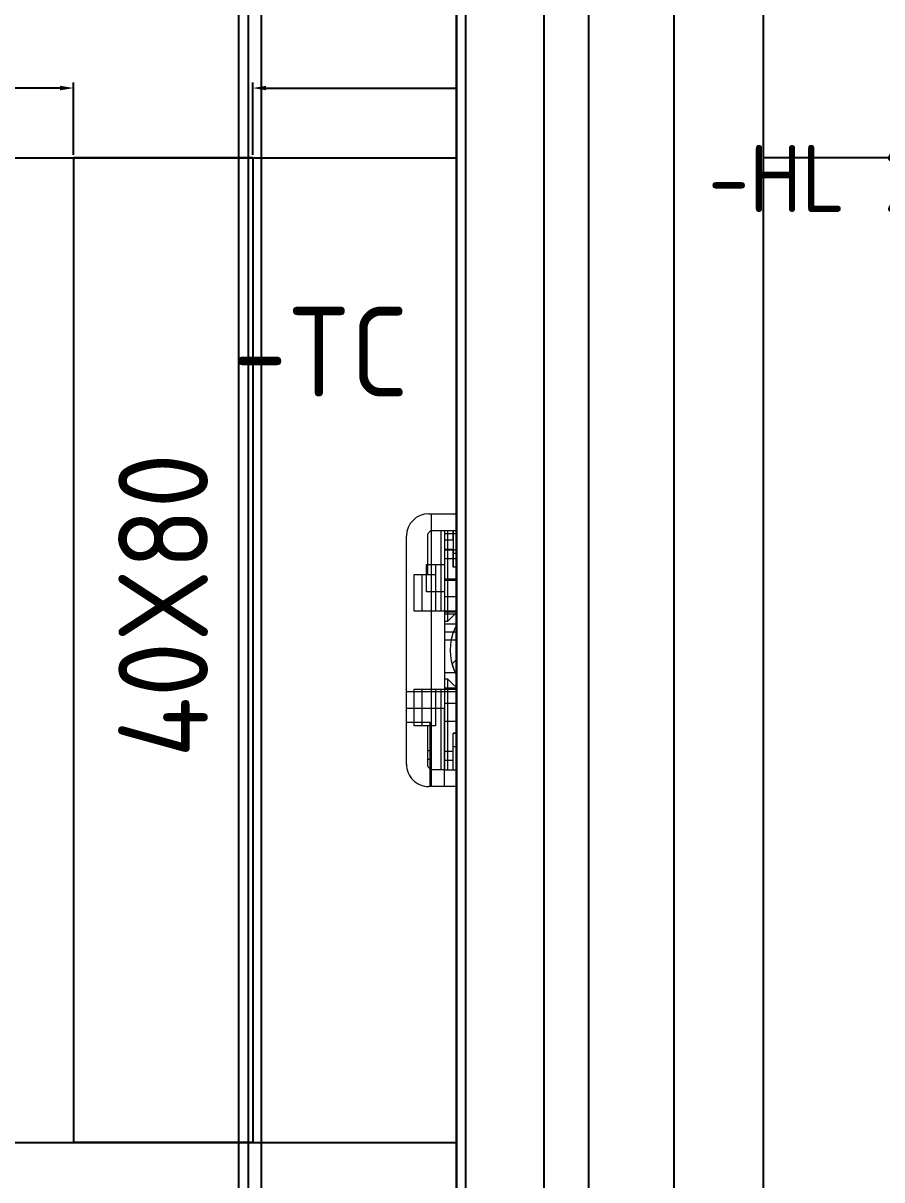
# Model space of a CAD drawing. Header units: millimetres. Extents: x 0 to 69574, y -5 to 41746.
# Drawn here: x 39512.9 to 39704.7, y 24211.1 to 24469.5 of the extents above; entities that cross this region are included whole.
import ezdxf
from ezdxf.enums import TextEntityAlignment as Align

# ---------------------------------------------------------------- set-up
doc = ezdxf.new("R2010")
doc.units = ezdxf.units.MM
doc.set_wipeout_variables(frame=1)
doc.layers.add('! NO PLOT !', color=7, linetype='Continuous', true_color=0xff75dd, plot=False)
doc.layers.add('000-PI-Oprema', color=30, linetype='Continuous', lineweight=5)
for name, color, linetype in [('000-PI-ORMAR', 2, 'Continuous'), ('000-PI_TEXT', 7, 'Continuous'), ('002-PI-Kabelska kanalica', 150, 'Continuous')]:
    doc.layers.add(name, color=color, linetype=linetype)
doc.styles.add('PI0', font='isocpeur.ttf', dxfattribs={"width": 0.9})
doc.styles.get("Standard").update_dxf_attribs({"font": 'arial.ttf'})
doc.dimstyles.new('ISO-25', dxfattribs={"dimtxt": 4, "dimasz": 3, "dimexe": 1.25, "dimexo": 0.625, "dimtad": 1, "dimtxsty": 'Standard', "dimcen": 3, "dimadec": 0, "dimazin": 0, "dimtfac": 1, "dimtmove": 0, "dimatfit": 3, "dimfxl": 1, "dimarcsym": 0})

# ---------------------------------------------------------------- blocks, each defined once
blk = doc.blocks.new('*U1084')
at = {"layer": '002-PI-Kabelska kanalica'}
for p, q in [((40, -100), (40, 1420)), ((-20, -100), (40, -100))]:
    blk.add_line(p, q, dxfattribs=at)
blk = doc.blocks.new('*U574')
at = {"layer": '002-PI-Kabelska kanalica'}
blk.add_line((80, -100), (80, 791), dxfattribs=at)
blk = doc.blocks.new('*D1395')
at = {"layer": '! NO PLOT !', "color": 0, "lineweight": -2, "ltscale": 0.25, "transparency": 16777216}
for p, q in [((39354.17, 24440.03), (39354.17, 24456.23)), ((39521.17, 24454.98), (39357.17, 24454.98)), ((39524.17, 24440.03), (39524.17, 24456.23))]:
    blk.add_line(p, q, dxfattribs=at)
at = {"layer": '! NO PLOT !', "color": 0, "ltscale": 0.25, "transparency": 16777216}
for points in [[(39357.17, 24455.48), (39357.17, 24454.48), (39354.17, 24454.98)], [(39521.17, 24455.48), (39521.17, 24454.48), (39524.17, 24454.98)]]:
    blk.add_solid(points, dxfattribs=at)
at = {"layer": 'Defpoints', "color": 0, "ltscale": 0.25, "transparency": 16777216}
for p in [(39354.17, 24454.98), (39354.17, 24439.4), (39524.17, 24439.4)]:
    blk.add_point(p, dxfattribs=at)
at = {"layer": '! NO PLOT !', "color": 0, "ltscale": 0.25, "transparency": 16777216, "insert": (39439.17, 24457.65), "char_height": 4, "attachment_point": 5}
blk.add_mtext('170', dxfattribs=at)
blk = doc.blocks.new('*U1086')
at = {"layer": '002-PI-Kabelska kanalica'}
for p, q in [((-20, 470), (20, 470)), ((-20, -100), (-20, 470))]:
    blk.add_line(p, q, dxfattribs=at)
blk = doc.blocks.new('*U580')
at = {"layer": '002-PI-Kabelska kanalica'}
for p, q in [((-20, 120), (20, 120)), ((-20, -100), (-20, 120)), ((20, -100), (20, 120)), ((-20, -100), (20, -100))]:
    blk.add_line(p, q, dxfattribs=at)
blk = doc.blocks.new('8606.000_montažna')
at = {"layer": '! NO PLOT !'}
blk.add_line((51182.39, 38449.42), (51182.39, 36559.42), dxfattribs=at)
blk = doc.blocks.new('DELTA IP 15 - 47506015')
at = {"layer": '000-PI-Oprema'}
for p, q in [((47093.87, 28633.66), (47094.94, 28633.66)), ((47093.87, 28633.66), (47093.87, 28633.66)), ((47094.94, 28633.66), (47094.94, 28633.66)), ((47094.94, 28633.66), (47096.94, 28633.66)), ((47096.94, 28633.66), (47103.2, 28633.66)), ((47096.94, 28633.66), (47096.94, 28633.66)), ((47103.2, 28633.66), (47103.2, 28633.66)), ((47103.2, 28633.66), (47110.14, 28633.66)), ((47103.2, 28631.94), (47103.2, 28633.66)), ((47106.34, 28633.66), (47106.34, 28633.66)), ((47106.34, 28625.19), (47106.34, 28633.66)), ((47110.14, 28633.66), (47144.81, 28633.66)), ((47110.14, 28633.66), (47110.14, 28633.66)), ((47110.14, 28633.66), (47110.14, 28631.94)), ((47144.81, 28633.66), (47144.81, 28633.66)), ((47089.06, 28630.04), (47089.06, 28630.04)), ((47102.42, 28631.94), (47110.62, 28631.94)), ((47102.42, 28627.19), (47102.42, 28631.94)), ((47102.42, 28631.94), (47102.42, 28631.94)), ((47102.42, 28630.19), (47102.42, 28630.19)), ((47102.42, 28630.19), (47102.42, 28630.19)), ((47110.62, 28630.19), (47102.42, 28630.19)), ((47103.2, 28628.38), (47103.2, 28631.94)), ((47110.14, 28631.94), (47110.14, 28621.39)), ((47110.62, 28631.94), (47110.62, 28631.94)), ((47110.62, 28631.94), (47110.62, 28627.19)), ((47110.62, 28630.19), (47110.62, 28630.19)), ((47110.62, 28630.19), (47110.62, 28630.19)), ((47128.05, 28627.19), (47128.05, 28631.94)), ((47128.05, 28631.94), (47128.05, 28631.94)), ((47128.05, 28631.94), (47136.25, 28631.94)), ((47128.05, 28630.19), (47128.05, 28630.19)), ((47128.05, 28630.19), (47128.05, 28630.19)), ((47136.25, 28630.19), (47128.05, 28630.19)), ((47136.25, 28631.94), (47136.25, 28627.19)), ((47136.25, 28631.94), (47136.25, 28631.94)), ((47136.25, 28630.19), (47136.25, 28630.19)), ((47136.25, 28630.19), (47136.25, 28630.19)), ((47149.62, 28630.04), (47149.62, 28630.04)), ((47088.87, 28628.38), (47088.87, 28628.66)), ((47088.87, 28628.66), (47088.87, 28628.66)), ((47088.87, 28628.66), (47088.87, 28628.66)), ((47088.87, 28628.38), (47088.87, 28628.38)), ((47088.87, 28628.38), (47092.78, 28628.38)), ((47088.87, 28621.39), (47088.87, 28628.38)), ((47088.87, 28628.14), (47088.87, 28628.14)), ((47149.81, 28628.14), (47088.87, 28628.14)), ((47093.39, 28628.99), (47092.62, 28628.23)), ((47092.62, 28628.23), (47092.62, 28628.23)), ((47092.62, 28625.19), (47092.62, 28628.23)), ((47092.78, 28628.38), (47103.2, 28628.38)), ((47093.39, 28628.99), (47093.39, 28628.99)), ((47102.42, 28628.99), (47093.39, 28628.99)), ((47094.94, 28628.38), (47094.94, 28628.99)), ((47094.94, 28628.38), (47094.94, 28628.38)), ((47096.94, 28628.99), (47096.94, 28628.38)), ((47096.94, 28628.38), (47096.94, 28628.38)), ((47102.42, 28628.99), (47102.42, 28628.99)), ((47103.2, 28628.38), (47103.2, 28628.38)), ((47132.34, 28629.19), (47136.25, 28629.19)), ((47132.34, 28627.19), (47132.34, 28629.19)), ((47132.34, 28629.19), (47132.34, 28629.19)), ((47136.25, 28629.19), (47138.47, 28629.19)), ((47145.28, 28628.99), (47136.25, 28628.99)), ((47136.25, 28628.99), (47136.25, 28628.99)), ((47138.47, 28629.19), (47138.47, 28628.99)), ((47138.47, 28629.19), (47138.47, 28629.19)), ((47138.47, 28628.99), (47138.47, 28627.19)), ((47145.28, 28628.99), (47145.28, 28628.99)), ((47146.05, 28628.23), (47145.28, 28628.99)), ((47146.05, 28628.23), (47146.05, 28628.23)), ((47146.05, 28628.23), (47146.05, 28625.19)), ((47149.81, 28628.66), (47149.81, 28618.66)), ((47149.81, 28628.66), (47149.81, 28628.66)), ((47149.81, 28628.66), (47149.81, 28628.66)), ((47149.81, 28628.14), (47149.81, 28628.14)), ((47088.87, 28625.19), (47088.87, 28625.19)), ((47088.87, 28625.19), (47106.34, 28625.19)), ((47092.62, 28625.89), (47092.62, 28625.89)), ((47092.62, 28625.89), (47110.62, 28625.89)), ((47114.28, 28625.19), (47092.62, 28625.19)), ((47092.62, 28625.19), (47092.62, 28623.19)), ((47092.62, 28625.19), (47092.62, 28625.19)), ((47092.62, 28625.19), (47092.62, 28625.19)), ((47094.74, 28625.19), (47094.74, 28625.19)), ((47094.74, 28625.19), (47094.74, 28623.19)), ((47096.74, 28625.19), (47096.74, 28625.19)), ((47096.74, 28623.19), (47096.74, 28625.19)), ((47110.62, 28627.19), (47102.42, 28627.19)), ((47102.42, 28627.19), (47102.42, 28627.19)), ((47103.44, 28599.19), (47103.44, 28625.19)), ((47106.34, 28625.19), (47106.34, 28625.19)), ((47107.44, 28599.19), (47107.44, 28625.19)), ((47110.62, 28627.19), (47110.62, 28625.19)), ((47110.62, 28627.19), (47110.62, 28627.19)), ((47110.62, 28625.89), (47110.62, 28625.89)), ((47110.62, 28625.19), (47110.62, 28622.16)), ((47110.84, 28599.19), (47110.84, 28625.19)), ((47112.92, 28625.19), (47112.92, 28625.19)), ((47112.92, 28625.19), (47112.92, 28624.46)), ((47114.28, 28599.19), (47114.28, 28625.19)), ((47123.36, 28625.19), (47114.28, 28625.19)), ((47121.54, 28599.19), (47121.54, 28625.19)), ((47123.36, 28599.19), (47123.36, 28625.19)), ((47127.37, 28625.19), (47123.36, 28625.19)), ((47125.14, 28599.19), (47125.14, 28625.19)), ((47125.75, 28625.19), (47125.75, 28625.19)), ((47125.75, 28624.46), (47125.75, 28625.19)), ((47134.91, 28625.19), (47127.37, 28625.19)), ((47127.37, 28599.19), (47127.37, 28625.19)), ((47127.84, 28599.19), (47127.84, 28625.19)), ((47128.05, 28625.19), (47128.05, 28627.19)), ((47128.05, 28627.19), (47128.05, 28627.19)), ((47136.25, 28627.19), (47128.05, 28627.19)), ((47128.05, 28625.89), (47128.05, 28625.89)), ((47128.05, 28625.89), (47146.05, 28625.89)), ((47128.05, 28622.16), (47128.05, 28625.19)), ((47131.24, 28599.19), (47131.24, 28625.19)), ((47138.47, 28627.19), (47132.34, 28627.19)), ((47132.34, 28625.19), (47132.34, 28627.19)), ((47138.47, 28625.19), (47132.34, 28625.19)), ((47132.34, 28625.19), (47132.34, 28625.19)), ((47139.77, 28625.19), (47134.91, 28625.19)), ((47134.91, 28599.19), (47134.91, 28625.19)), ((47135.24, 28599.19), (47135.24, 28625.19)), ((47136.25, 28627.19), (47136.25, 28627.19)), ((47138.47, 28627.19), (47138.47, 28625.19)), ((47138.47, 28625.19), (47138.47, 28625.19)), ((47139.77, 28599.19), (47139.77, 28625.19)), ((47141.7, 28625.19), (47139.77, 28625.19)), ((47141.7, 28599.19), (47141.7, 28625.19)), ((47145.35, 28625.19), (47141.7, 28625.19)), ((47141.94, 28625.19), (47141.94, 28625.19)), ((47141.94, 28625.19), (47141.94, 28623.19)), ((47143.94, 28625.19), (47143.94, 28625.19)), ((47143.94, 28623.19), (47143.94, 28625.19)), ((47145.35, 28599.19), (47145.35, 28625.19)), ((47146.05, 28625.19), (47145.35, 28625.19)), ((47146.05, 28625.89), (47146.05, 28625.89)), ((47146.05, 28625.19), (47146.05, 28625.19)), ((47146.05, 28625.19), (47146.05, 28599.19)), ((47146.05, 28625.19), (47146.05, 28625.19)), ((47092.62, 28624.49), (47092.62, 28624.49)), ((47112.92, 28624.49), (47092.62, 28624.49)), ((47092.62, 28624.49), (47092.62, 28624.49)), ((47110.62, 28624.49), (47092.62, 28624.49)), ((47092.62, 28623.19), (47092.62, 28601.19)), ((47092.62, 28623.19), (47097.76, 28623.19)), ((47092.62, 28623.19), (47092.62, 28623.19)), ((47092.62, 28623.19), (47092.62, 28623.19)), ((47092.62, 28623.19), (47094.74, 28623.19)), ((47094.74, 28623.19), (47094.74, 28623.19)), ((47096.74, 28623.19), (47096.74, 28623.19)), ((47096.74, 28623.19), (47100.82, 28623.19)), ((47097.76, 28601.19), (47097.76, 28623.19)), ((47097.76, 28623.19), (47100.82, 28623.19)), ((47100.82, 28601.19), (47100.82, 28623.19)), ((47100.82, 28623.19), (47100.82, 28623.19)), ((47100.82, 28623.19), (47100.82, 28618.44)), ((47100.82, 28623.19), (47100.82, 28623.19)), ((47109.86, 28621.39), (47112.92, 28624.46)), ((47110.62, 28624.49), (47110.62, 28624.49)), ((47112.92, 28624.49), (47112.92, 28624.49)), ((47112.92, 28624.46), (47112.92, 28624.46)), ((47113.54, 28622.35), (47113.54, 28622.35)), ((47113.54, 28622.35), (47113.54, 28618.32)), ((47116.26, 28623.48), (47119.11, 28620.63)), ((47116.26, 28623.48), (47116.26, 28623.48)), ((47125.14, 28622.35), (47125.14, 28622.35)), ((47146.05, 28624.49), (47125.75, 28624.49)), ((47125.75, 28624.49), (47125.75, 28624.49)), ((47125.75, 28624.46), (47128.81, 28621.39)), ((47125.75, 28624.46), (47125.75, 28624.46)), ((47128.05, 28624.49), (47128.05, 28624.49)), ((47146.05, 28624.49), (47128.05, 28624.49)), ((47137.85, 28623.19), (47137.85, 28623.19)), ((47137.85, 28601.19), (47137.85, 28623.19)), ((47140.92, 28623.19), (47137.85, 28623.19)), ((47137.85, 28618.44), (47137.85, 28623.19)), ((47137.85, 28623.19), (47141.94, 28623.19)), ((47137.85, 28623.19), (47137.85, 28623.19)), ((47140.92, 28601.19), (47140.92, 28623.19)), ((47146.05, 28623.19), (47140.92, 28623.19)), ((47141.94, 28623.19), (47141.94, 28623.19)), ((47143.94, 28623.19), (47143.94, 28623.19)), ((47143.94, 28623.19), (47146.05, 28623.19)), ((47146.05, 28624.49), (47146.05, 28624.49)), ((47146.05, 28624.49), (47146.05, 28624.49)), ((47146.05, 28623.19), (47146.05, 28623.19)), ((47146.05, 28623.19), (47146.05, 28623.19)), ((47088.87, 28618.51), (47088.87, 28621.39)), ((47088.87, 28621.39), (47088.87, 28621.39)), ((47092.62, 28621.39), (47088.87, 28621.39)), ((47088.87, 28620.19), (47088.87, 28620.19)), ((47100.82, 28621.39), (47092.62, 28621.39)), ((47092.62, 28620.19), (47092.62, 28620.19)), ((47092.62, 28620.19), (47100.82, 28620.19)), ((47092.62, 28620.19), (47092.62, 28620.19)), ((47092.62, 28620.19), (47092.62, 28620.19)), ((47092.62, 28620.19), (47092.62, 28620.19)), ((47092.62, 28620.19), (47100.82, 28620.19)), ((47100.82, 28621.39), (47100.82, 28621.39)), ((47100.82, 28621.39), (47109.86, 28621.39)), ((47100.82, 28621.39), (47109.86, 28621.39)), ((47100.82, 28621.39), (47100.82, 28621.39)), ((47100.82, 28620.19), (47100.82, 28620.19)), ((47100.82, 28620.19), (47100.82, 28620.19)), ((47100.82, 28620.19), (47100.82, 28620.19)), ((47100.82, 28620.19), (47100.82, 28620.19)), ((47109.86, 28621.39), (47110.62, 28622.16)), ((47109.86, 28621.39), (47109.86, 28621.39)), ((47110.14, 28621.39), (47109.86, 28621.39)), ((47109.86, 28621.39), (47109.86, 28621.39)), ((47110.14, 28621.39), (47110.14, 28621.39)), ((47110.62, 28622.16), (47110.62, 28622.16)), ((47119.11, 28620.63), (47119.11, 28620.63)), ((47128.05, 28622.16), (47128.81, 28621.39)), ((47128.05, 28622.16), (47128.05, 28622.16)), ((47128.81, 28621.39), (47128.81, 28621.39)), ((47128.81, 28621.39), (47137.85, 28621.39)), ((47128.81, 28621.39), (47137.85, 28621.39)), ((47128.81, 28621.39), (47128.81, 28621.39)), ((47137.85, 28621.39), (47137.85, 28621.39)), ((47137.85, 28621.39), (47137.85, 28621.39)), ((47137.85, 28620.19), (47137.85, 28620.19)), ((47137.85, 28620.19), (47137.85, 28620.19)), ((47137.85, 28620.19), (47146.05, 28620.19)), ((47137.85, 28620.19), (47137.85, 28620.19)), ((47137.85, 28620.19), (47137.85, 28620.19)), ((47137.85, 28620.19), (47146.05, 28620.19)), ((47146.05, 28620.19), (47146.05, 28620.19)), ((47146.05, 28620.19), (47146.05, 28620.19)), ((47146.05, 28620.19), (47146.05, 28620.19)), ((47146.05, 28620.19), (47146.05, 28620.19)), ((47149.81, 28620.19), (47149.81, 28620.19)), ((47089.69, 28617.69), (47088.87, 28618.51)), ((47088.87, 28618.51), (47088.87, 28605.87)), ((47088.87, 28618.51), (47088.87, 28618.51)), ((47092.62, 28617.69), (47089.69, 28617.69)), ((47089.69, 28617.69), (47089.69, 28617.69)), ((47092.62, 28618.44), (47092.62, 28618.44)), ((47100.82, 28618.44), (47092.62, 28618.44)), ((47094.19, 28617.69), (47092.62, 28617.69)), ((47094.19, 28617.69), (47094.19, 28617.69)), ((47100.82, 28618.44), (47100.82, 28618.44)), ((47113.54, 28618.32), (47113.54, 28618.32)), ((47125.14, 28618.32), (47125.14, 28618.32)), ((47146.05, 28618.44), (47137.85, 28618.44)), ((47137.85, 28618.44), (47137.85, 28618.44)), ((47144.19, 28617.69), (47146.05, 28617.69)), ((47144.19, 28617.69), (47144.19, 28617.69)), ((47149.81, 28617.31), (47144.19, 28617.31)), ((47144.19, 28617.31), (47144.19, 28617.31)), ((47146.05, 28618.44), (47146.05, 28618.44)), ((47146.05, 28617.69), (47148.84, 28617.69)), ((47149.81, 28618.66), (47148.84, 28617.69)), ((47148.84, 28617.69), (47148.84, 28617.69)), ((47149.81, 28618.66), (47149.81, 28618.66)), ((47149.81, 28618.66), (47149.81, 28614.94)), ((47149.81, 28617.31), (47149.81, 28617.31)), ((47092.62, 28614.44), (47095.04, 28614.44)), ((47092.62, 28614.44), (47092.62, 28614.44)), ((47095.04, 28614.44), (47095.04, 28614.44)), ((47110.91, 28612.42), (47108.05, 28615.28)), ((47108.05, 28615.28), (47108.05, 28615.28)), ((47125.11, 28614.74), (47123.54, 28614.74)), ((47123.54, 28614.74), (47123.54, 28609.64)), ((47124.83, 28616.74), (47126.4, 28616.74)), ((47125.11, 28614.74), (47125.11, 28609.64)), ((47127.68, 28614.74), (47126.12, 28614.74)), ((47126.12, 28609.64), (47126.12, 28614.74)), ((47126.4, 28616.49), (47127.55, 28616.49)), ((47128.22, 28616.15), (47126.54, 28613.95)), ((47126.87, 28613.34), (47128.55, 28615.53)), ((47127.31, 28613.95), (47128.99, 28616.15)), ((47129.32, 28615.53), (47127.64, 28613.34)), ((47127.68, 28609.64), (47127.68, 28614.74)), ((47128.22, 28616.15), (47128.99, 28616.15)), ((47128.55, 28615.53), (47129.32, 28615.53)), ((47131.36, 28613.28), (47131.36, 28616.18)), ((47131.36, 28616.18), (47134.64, 28616.18)), ((47133.43, 28616.18), (47133.43, 28613.28)), ((47134.33, 28616.58), (47134.02, 28616.44)), ((47134.02, 28616.44), (47134.02, 28613.03)), ((47134.02, 28616.44), (47134.64, 28616.18)), ((47134.33, 28616.74), (47134.33, 28616.58)), ((47134.33, 28616.74), (47135.78, 28616.74)), ((47134.33, 28616.58), (47135.78, 28616.58)), ((47135.78, 28616.18), (47134.64, 28616.18)), ((47134.64, 28616.18), (47134.64, 28613.28)), ((47135.78, 28616.74), (47135.78, 28607.64)), ((47139.69, 28616.74), (47135.78, 28616.74)), ((47135.78, 28616.58), (47138.11, 28616.58)), ((47136.71, 28616.18), (47135.78, 28616.18)), ((47136.71, 28616.18), (47138.11, 28616.58)), ((47136.71, 28613.28), (47136.71, 28616.18)), ((47138.11, 28616.58), (47138.11, 28612.88)), ((47138.24, 28607.64), (47138.24, 28616.74)), ((47139.69, 28607.64), (47139.69, 28616.74)), ((47146.05, 28614.44), (47143.34, 28614.44)), ((47143.34, 28614.44), (47143.34, 28614.44)), ((47144.19, 28614.94), (47146.05, 28614.94)), ((47144.19, 28614.94), (47144.19, 28614.94)), ((47146.05, 28614.94), (47149.81, 28614.94)), ((47146.05, 28614.44), (47146.05, 28614.44)), ((47149.81, 28614.94), (47149.81, 28614.94)), ((47097.28, 28612.19), (47097.28, 28612.19)), ((47110.91, 28612.42), (47110.91, 28612.42)), ((47126.4, 28612.99), (47127.55, 28612.99)), ((47127.31, 28613.95), (47126.54, 28613.95)), ((47127.64, 28613.34), (47126.87, 28613.34)), ((47127.77, 28611.96), (47130.63, 28609.11)), ((47127.77, 28611.96), (47127.77, 28611.96)), ((47131.36, 28613.28), (47134.64, 28613.28)), ((47134.02, 28613.03), (47134.64, 28613.28)), ((47134.02, 28613.03), (47134.33, 28612.88)), ((47135.78, 28612.88), (47134.33, 28612.88)), ((47134.33, 28612.88), (47134.33, 28611.5)), ((47134.64, 28613.28), (47135.78, 28613.28)), ((47135.78, 28613.28), (47136.71, 28613.28)), ((47138.11, 28612.88), (47135.78, 28612.88)), ((47136.71, 28613.28), (47138.11, 28612.88)), ((47141.1, 28612.19), (47141.1, 28612.19)), ((47095.04, 28609.95), (47092.62, 28609.95)), ((47092.62, 28609.95), (47092.62, 28609.95)), ((47095.04, 28609.95), (47095.04, 28609.95)), ((47123.54, 28609.64), (47125.11, 28609.64)), ((47126.12, 28609.64), (47127.68, 28609.64)), ((47126.4, 28611.39), (47127.55, 28611.39)), ((47126.54, 28610.43), (47128.22, 28608.24)), ((47126.54, 28610.43), (47127.31, 28610.43)), ((47126.87, 28611.05), (47127.64, 28611.05)), ((47128.55, 28608.85), (47126.87, 28611.05)), ((47128.99, 28608.24), (47127.31, 28610.43)), ((47127.64, 28611.05), (47129.32, 28608.85)), ((47131.36, 28608.2), (47131.36, 28611.1)), ((47134.64, 28611.1), (47131.36, 28611.1)), ((47133.43, 28611.1), (47133.43, 28608.2)), ((47134.33, 28611.5), (47134.02, 28611.36)), ((47134.02, 28611.36), (47134.02, 28607.95)), ((47134.64, 28611.1), (47134.02, 28611.36)), ((47134.33, 28611.5), (47135.78, 28611.5)), ((47134.64, 28611.1), (47134.64, 28608.2)), ((47135.78, 28611.1), (47134.64, 28611.1)), ((47135.78, 28611.5), (47138.11, 28611.5)), ((47136.71, 28611.1), (47135.78, 28611.1)), ((47138.11, 28611.5), (47136.71, 28611.1)), ((47136.71, 28608.2), (47136.71, 28611.1)), ((47138.11, 28611.5), (47138.11, 28607.8)), ((47143.34, 28609.95), (47146.05, 28609.95)), ((47143.34, 28609.95), (47143.34, 28609.95)), ((47144.19, 28609.44), (47144.19, 28609.44)), ((47146.05, 28609.44), (47144.19, 28609.44)), ((47146.05, 28609.95), (47146.05, 28609.95)), ((47149.81, 28609.44), (47146.05, 28609.44)), ((47149.81, 28609.44), (47149.81, 28609.44)), ((47149.81, 28609.44), (47149.81, 28605.72)), ((47088.87, 28605.87), (47089.69, 28606.69)), ((47089.69, 28606.69), (47092.62, 28606.69)), ((47089.69, 28606.69), (47089.69, 28606.69)), ((47092.62, 28606.69), (47094.19, 28606.69)), ((47094.19, 28606.69), (47094.19, 28606.69)), ((47124.83, 28607.64), (47126.4, 28607.64)), ((47126.4, 28607.89), (47127.55, 28607.89)), ((47128.99, 28608.24), (47128.22, 28608.24)), ((47129.32, 28608.85), (47128.55, 28608.85)), ((47130.63, 28609.11), (47130.63, 28609.11)), ((47134.64, 28608.2), (47131.36, 28608.2)), ((47134.64, 28608.2), (47134.02, 28607.95)), ((47134.02, 28607.95), (47134.33, 28607.8)), ((47135.78, 28607.8), (47134.33, 28607.8)), ((47134.33, 28607.8), (47134.33, 28607.64)), ((47135.78, 28607.64), (47134.33, 28607.64)), ((47134.64, 28608.2), (47135.78, 28608.2)), ((47135.78, 28608.2), (47136.71, 28608.2)), ((47138.11, 28607.8), (47135.78, 28607.8)), ((47135.78, 28607.64), (47139.69, 28607.64)), ((47138.11, 28607.8), (47136.71, 28608.2)), ((47144.19, 28607.07), (47144.19, 28607.07)), ((47144.19, 28607.07), (47149.81, 28607.07)), ((47144.19, 28606.69), (47144.19, 28606.69)), ((47146.05, 28606.69), (47144.19, 28606.69)), ((47148.84, 28606.69), (47146.05, 28606.69)), ((47148.84, 28606.69), (47149.81, 28605.72)), ((47148.84, 28606.69), (47148.84, 28606.69)), ((47149.81, 28607.07), (47149.81, 28607.07)), ((47088.87, 28583.75), (47088.87, 28605.87)), ((47088.87, 28605.87), (47088.87, 28605.87)), ((47088.87, 28604.2), (47088.87, 28604.2)), ((47092.62, 28605.99), (47092.62, 28605.99)), ((47092.62, 28605.99), (47100.82, 28605.99)), ((47092.62, 28604.19), (47092.62, 28604.19)), ((47100.82, 28604.19), (47092.62, 28604.19)), ((47092.62, 28604.19), (47092.62, 28604.19)), ((47092.62, 28604.19), (47092.62, 28604.19)), ((47092.62, 28604.19), (47092.62, 28604.19)), ((47092.62, 28604.19), (47100.82, 28604.19)), ((47100.82, 28605.99), (47100.82, 28601.19)), ((47100.82, 28605.99), (47100.82, 28605.99)), ((47100.82, 28604.19), (47100.82, 28604.19)), ((47100.82, 28604.19), (47100.82, 28604.19)), ((47100.82, 28604.19), (47100.82, 28604.19)), ((47100.82, 28604.19), (47100.82, 28604.19)), ((47113.54, 28606.07), (47113.54, 28606.07)), ((47113.54, 28606.07), (47113.54, 28602.03)), ((47125.14, 28606.07), (47125.14, 28606.07)), ((47137.85, 28601.19), (47137.85, 28605.99)), ((47137.85, 28605.99), (47146.05, 28605.99)), ((47137.85, 28605.99), (47137.85, 28605.99)), ((47137.85, 28604.19), (47137.85, 28604.19)), ((47137.85, 28604.19), (47137.85, 28604.19)), ((47146.05, 28604.19), (47137.85, 28604.19)), ((47137.85, 28604.19), (47137.85, 28604.19)), ((47137.85, 28604.19), (47137.85, 28604.19)), ((47137.85, 28604.19), (47146.05, 28604.19)), ((47146.05, 28605.99), (47146.05, 28605.99)), ((47146.05, 28604.19), (47146.05, 28604.19)), ((47146.05, 28604.19), (47146.05, 28604.19)), ((47146.05, 28604.19), (47146.05, 28604.19)), ((47146.05, 28604.19), (47146.05, 28604.19)), ((47149.81, 28605.72), (47149.81, 28602.99)), ((47149.81, 28605.72), (47149.81, 28605.72)), ((47149.81, 28604.2), (47149.81, 28604.2)), ((47100.82, 28602.99), (47100.82, 28602.99)), ((47109.86, 28602.99), (47100.82, 28602.99)), ((47100.82, 28602.99), (47109.86, 28602.99)), ((47100.82, 28602.99), (47100.82, 28602.99)), ((47112.92, 28599.93), (47109.86, 28602.99)), ((47109.86, 28602.99), (47109.86, 28602.99)), ((47112.92, 28599.93), (47109.86, 28602.99)), ((47109.86, 28602.99), (47109.86, 28602.99)), ((47113.54, 28602.03), (47113.54, 28602.03)), ((47122.42, 28600.91), (47119.57, 28603.76)), ((47119.57, 28603.76), (47119.57, 28603.76)), ((47125.14, 28602.03), (47125.14, 28602.03)), ((47128.81, 28602.99), (47125.75, 28599.93)), ((47128.81, 28602.99), (47125.75, 28599.93)), ((47128.54, 28602.99), (47146.05, 28602.99)), ((47128.54, 28599.19), (47128.54, 28602.99)), ((47128.54, 28602.99), (47128.54, 28602.99)), ((47137.85, 28602.99), (47128.81, 28602.99)), ((47128.81, 28602.99), (47128.81, 28602.99)), ((47128.81, 28602.99), (47137.85, 28602.99)), ((47128.81, 28602.99), (47128.81, 28602.99)), ((47137.85, 28602.99), (47137.85, 28602.99)), ((47137.85, 28602.99), (47137.85, 28602.99)), ((47146.05, 28602.99), (47149.81, 28602.99)), ((47149.81, 28602.99), (47149.81, 28602.99)), ((47149.81, 28602.99), (47149.81, 28596.04)), ((47092.62, 28601.19), (47092.62, 28599.19)), ((47097.76, 28601.19), (47092.62, 28601.19)), ((47092.62, 28601.19), (47092.62, 28601.19)), ((47092.62, 28601.19), (47092.62, 28601.19)), ((47094.74, 28601.19), (47092.62, 28601.19)), ((47092.62, 28599.89), (47092.62, 28599.89)), ((47092.62, 28599.89), (47112.92, 28599.89)), ((47092.62, 28599.19), (47114.28, 28599.19)), ((47092.62, 28599.19), (47092.62, 28599.19)), ((47092.62, 28599.19), (47092.62, 28599.19)), ((47092.62, 28599.19), (47092.62, 28599.19)), ((47092.62, 28596.99), (47092.62, 28599.19)), ((47092.62, 28599.19), (47112.92, 28599.19)), ((47094.74, 28601.19), (47094.74, 28601.19)), ((47094.74, 28601.19), (47094.74, 28599.19)), ((47094.74, 28599.19), (47094.74, 28599.19)), ((47096.74, 28601.19), (47096.74, 28601.19)), ((47096.74, 28599.19), (47096.74, 28601.19)), ((47100.82, 28601.19), (47096.74, 28601.19)), ((47096.74, 28599.19), (47096.74, 28599.19)), ((47100.82, 28601.19), (47097.76, 28601.19)), ((47100.82, 28601.19), (47100.82, 28601.19)), ((47100.82, 28601.19), (47100.82, 28601.19)), ((47102.34, 28593.98), (47102.34, 28599.19)), ((47102.34, 28599.19), (47102.34, 28599.19)), ((47104.34, 28599.19), (47104.34, 28596.99)), ((47106.34, 28599.19), (47106.34, 28596.99)), ((47106.34, 28599.19), (47106.34, 28599.19)), ((47112.92, 28599.93), (47112.92, 28599.19)), ((47112.92, 28599.93), (47112.92, 28599.93)), ((47112.92, 28599.93), (47112.92, 28599.93)), ((47112.92, 28599.93), (47112.92, 28599.19)), ((47112.92, 28599.89), (47112.92, 28599.89)), ((47112.92, 28599.19), (47112.92, 28599.19)), ((47112.92, 28599.19), (47112.92, 28599.19)), ((47112.92, 28599.19), (47112.92, 28596.99)), ((47114.28, 28599.19), (47123.36, 28599.19)), ((47122.42, 28600.91), (47122.42, 28600.91)), ((47123.36, 28599.19), (47127.37, 28599.19)), ((47125.75, 28599.19), (47125.75, 28599.93)), ((47125.75, 28599.93), (47125.75, 28599.93)), ((47125.75, 28599.19), (47125.75, 28599.93)), ((47125.75, 28599.93), (47125.75, 28599.93)), ((47125.75, 28599.89), (47146.05, 28599.89)), ((47125.75, 28599.89), (47125.75, 28599.89)), ((47125.75, 28599.19), (47125.75, 28599.19)), ((47125.75, 28596.99), (47125.75, 28599.19)), ((47125.75, 28599.19), (47125.75, 28599.19)), ((47125.75, 28599.19), (47146.05, 28599.19)), ((47127.37, 28599.19), (47134.91, 28599.19)), ((47128.54, 28594.31), (47128.54, 28599.19)), ((47132.34, 28599.19), (47132.34, 28589.11)), ((47132.34, 28599.19), (47132.34, 28599.19)), ((47149.81, 28599.19), (47132.34, 28599.19)), ((47134.91, 28599.19), (47139.77, 28599.19)), ((47137.85, 28601.19), (47137.85, 28601.19)), ((47137.85, 28601.19), (47140.92, 28601.19)), ((47141.94, 28601.19), (47137.85, 28601.19)), ((47137.85, 28601.19), (47137.85, 28601.19)), ((47139.77, 28599.19), (47141.7, 28599.19)), ((47140.92, 28601.19), (47146.05, 28601.19)), ((47141.7, 28599.19), (47145.35, 28599.19)), ((47141.94, 28601.19), (47141.94, 28601.19)), ((47141.94, 28601.19), (47141.94, 28599.19)), ((47141.94, 28599.19), (47141.94, 28599.19)), ((47143.94, 28601.19), (47143.94, 28601.19)), ((47143.94, 28599.19), (47143.94, 28601.19)), ((47146.05, 28601.19), (47143.94, 28601.19)), ((47143.94, 28599.19), (47143.94, 28599.19)), ((47145.35, 28599.19), (47146.05, 28599.19)), ((47146.05, 28601.19), (47146.05, 28601.19)), ((47146.05, 28601.19), (47146.05, 28601.19)), ((47146.05, 28599.89), (47146.05, 28599.89)), ((47146.05, 28599.19), (47146.05, 28599.19)), ((47146.05, 28599.19), (47146.05, 28599.19)), ((47146.05, 28599.19), (47146.05, 28599.19)), ((47146.05, 28599.19), (47146.05, 28596.99)), ((47149.81, 28599.19), (47149.81, 28599.19)), ((47092.62, 28593.98), (47092.62, 28596.99)), ((47092.62, 28596.99), (47092.62, 28596.99)), ((47112.92, 28596.99), (47092.62, 28596.99)), ((47104.34, 28596.99), (47104.34, 28592.86)), ((47106.34, 28596.99), (47106.34, 28592.86)), ((47112.92, 28596.99), (47112.92, 28585.19)), ((47112.92, 28596.99), (47112.92, 28596.99)), ((47125.75, 28593.98), (47125.75, 28596.99)), ((47125.75, 28596.99), (47125.75, 28596.99)), ((47146.05, 28596.99), (47125.75, 28596.99)), ((47146.05, 28596.99), (47146.05, 28596.04)), ((47146.05, 28596.99), (47146.05, 28596.99)), ((47088.87, 28594.44), (47088.87, 28594.44)), ((47105.12, 28593.98), (47092.62, 28593.98)), ((47092.62, 28593.98), (47092.62, 28593.98)), ((47102.34, 28592.86), (47102.34, 28593.98)), ((47105.12, 28593.98), (47105.12, 28593.98)), ((47125.75, 28593.98), (47128.54, 28593.98)), ((47125.75, 28593.98), (47125.75, 28593.98)), ((47128.54, 28594.31), (47135.54, 28594.31)), ((47128.54, 28589.11), (47128.54, 28594.31)), ((47128.54, 28593.98), (47130.45, 28593.98)), ((47130.45, 28593.98), (47130.45, 28593.98)), ((47135.54, 28596.04), (47135.54, 28596.04)), ((47135.54, 28596.04), (47135.54, 28594.31)), ((47149.81, 28596.04), (47135.54, 28596.04)), ((47135.54, 28594.31), (47135.54, 28588.23)), ((47141.61, 28596.04), (47141.61, 28596.04)), ((47141.61, 28590.91), (47141.61, 28596.04)), ((47143.61, 28596.04), (47143.61, 28596.04)), ((47143.61, 28590.91), (47143.61, 28596.04)), ((47146.05, 28596.04), (47146.05, 28585.19)), ((47149.81, 28596.04), (47149.81, 28596.04)), ((47149.81, 28596.04), (47149.81, 28593.04)), ((47149.81, 28594.44), (47149.81, 28594.44)), ((47104.34, 28592.86), (47102.34, 28592.86)), ((47102.34, 28592.86), (47102.34, 28592.86)), ((47106.34, 28592.86), (47104.34, 28592.86)), ((47106.34, 28592.86), (47106.34, 28592.86)), ((47141.61, 28593.04), (47135.54, 28593.04)), ((47146.05, 28593.04), (47143.61, 28593.04)), ((47149.81, 28593.04), (47146.05, 28593.04)), ((47149.81, 28593.04), (47149.81, 28583.75)), ((47132.34, 28589.11), (47128.54, 28589.11)), ((47128.54, 28589.11), (47128.54, 28589.11)), ((47132.34, 28588.23), (47132.34, 28589.11)), ((47132.34, 28589.11), (47132.34, 28589.11)), ((47141.61, 28590.91), (47143.61, 28590.91)), ((47099.62, 28588.48), (47105.12, 28588.48)), ((47099.62, 28585.19), (47099.62, 28588.48)), ((47099.62, 28588.48), (47099.62, 28588.48)), ((47105.12, 28588.48), (47105.12, 28588.48)), ((47113.84, 28583.69), (47113.84, 28587.19)), ((47113.84, 28587.19), (47113.84, 28587.19)), ((47124.84, 28587.19), (47124.84, 28583.69)), ((47124.84, 28587.19), (47124.84, 28587.19)), ((47130.45, 28588.48), (47125.75, 28588.48)), ((47125.75, 28588.48), (47125.75, 28588.48)), ((47125.75, 28585.19), (47125.75, 28588.48)), ((47130.45, 28588.48), (47130.45, 28588.48)), ((47132.34, 28583.69), (47132.34, 28588.23)), ((47132.34, 28588.23), (47135.54, 28588.23)), ((47135.54, 28588.23), (47135.54, 28581.43)), ((47088.87, 28583.75), (47088.87, 28583.75)), ((47088.87, 28583.69), (47113.84, 28583.69)), ((47112.92, 28585.19), (47099.62, 28585.19)), ((47099.62, 28585.19), (47099.62, 28585.19)), ((47112.92, 28585.19), (47112.92, 28585.19)), ((47113.84, 28583.69), (47113.84, 28579.7)), ((47124.84, 28583.69), (47132.34, 28583.69)), ((47124.84, 28579.7), (47124.84, 28583.69)), ((47125.75, 28585.19), (47125.75, 28585.19)), ((47146.05, 28585.19), (47125.75, 28585.19)), ((47146.05, 28585.19), (47146.05, 28585.19)), ((47149.81, 28583.75), (47149.81, 28583.75)), ((47135.54, 28581.43), (47149.24, 28581.43)), ((47112.89, 28578.75), (47093.87, 28578.75)), ((47093.87, 28578.75), (47093.87, 28578.75)), ((47112.89, 28578.75), (47113.84, 28579.7)), ((47112.89, 28578.75), (47125.79, 28578.75)), ((47112.89, 28578.75), (47112.89, 28578.75)), ((47113.84, 28579.7), (47113.84, 28579.7)), ((47124.84, 28579.7), (47125.79, 28578.75)), ((47124.84, 28579.7), (47124.84, 28579.7)), ((47144.81, 28578.75), (47125.79, 28578.75)), ((47125.79, 28578.75), (47125.79, 28578.75)), ((47144.81, 28578.75), (47144.81, 28578.75))]:
    blk.add_line(p, q, dxfattribs=at)
for centre, radius, start, end in [((47093.87, 28628.66), 5, 90, 180), ((47144.81, 28628.66), 5, 0, 90), ((47119.34, 28612.19), 11.7, 0, 180), ((47119.34, 28612.19), 11.7, 105.2824, 164.7179), ((47119.34, 28612.19), 8.44, 91.5643, 178.4363), ((47119.34, 28612.19), 8.44, 0, 91.5643), ((47094.19, 28612.19), 5.12, 90, 180), ((47094.19, 28612.19), 5.5, 0, 90), ((47094.19, 28612.19), 5.12, 0, 90), ((47119.34, 28612.19), 8.44, 133.4359, 180), ((47119.34, 28612.19), 8.44, 45.7822, 46.5641), ((47144.19, 28612.19), 5.5, 90, 180), ((47144.19, 28612.19), 5.12, 90, 180), ((47094.19, 28612.19), 2.75, 124.7019, 180), ((47094.19, 28612.19), 2.75, 0, 124.7019), ((47095.04, 28612.19), 2.24, 0.0002, 90), ((47143.34, 28612.19), 2.24, 90, 179.9998), ((47144.19, 28612.19), 2.75, 90, 180), ((47094.19, 28612.19), 5.12, 180, 0), ((47094.19, 28612.19), 2.75, 180, 235.2981), ((47094.19, 28612.19), 2.75, 235.2981, 0), ((47094.19, 28612.19), 5.5, 270, 0), ((47095.04, 28612.19), 2.24, 270, 359.9998), ((47119.34, 28612.19), 11.7, 180, 0), ((47119.34, 28612.19), 8.44, 178.4363, 180), ((47119.34, 28612.19), 8.44, 180, 226.5641), ((47119.34, 28612.19), 8.44, 180, 271.5643), ((47119.34, 28612.19), 8.44, 271.5643, 358.4363), ((47119.34, 28612.19), 8.44, 313.4359, 358.4364), ((47119.34, 28612.19), 8.44, 358.4363, 0), ((47144.19, 28612.19), 5.5, 180, 270), ((47144.19, 28612.19), 5.12, 180, 270), ((47143.34, 28612.19), 2.24, 180.0002, 270), ((47144.19, 28612.19), 2.75, 180, 270), ((47119.34, 28612.19), 11.7, 285.2824, 344.718), ((47105.12, 28591.23), 2.75, 63.7663, 90), ((47130.45, 28591.23), 2.75, 0, 90), ((47105.12, 28591.23), 2.75, 270, 0), ((47105.12, 28591.23), 2.75, 0, 63.7663), ((47119.34, 28587.19), 5.5, 0, 180), ((47130.45, 28591.23), 2.75, 309.605, 0), ((47119.34, 28587.19), 2.75, 0, 180), ((47130.45, 28591.23), 2.75, 270, 309.605), ((47119.34, 28587.19), 2.75, 180, 0), ((47093.87, 28583.75), 5, 180, 180.7587), ((47144.81, 28583.75), 5, 332.2861, 0)]:
    blk.add_arc(centre, radius, start, end, dxfattribs=at)
for centre, major_axis, ratio, start_param, end_param in [((47124.83, 28614.74), (0, 2), 0.642788, 0, 1.570796), ((47124.83, 28614.74), (0, 2), 0.642788, -1.570796, 0), ((47126.4, 28614.74), (0, 2), 0.642788, 0.655742, 1.570796), ((47126.4, 28614.74), (0, 1.75), 0.642788, 0.627388, 1.570796), ((47126.4, 28614.74), (0, 1.75), 0.642788, 1.570796, 2.888031), ((47126.4, 28614.74), (0, 2), 0.642788, 0, 0.655742), ((47126.4, 28614.74), (0, 1.75), 0.642788, 0, 0.627388), ((47126.4, 28614.74), (0, 2), 0.642788, -1.570796, 0), ((47126.4, 28614.74), (0, 1.75), 0.642788, -1.570796, 0), ((47126.4, 28614.74), (0, 1.75), 0.642788, 3.141593, 4.712389), ((47127.55, 28614.74), (0, -1.75), 0.642788, 3.141592, 4.712389), ((47127.55, 28614.74), (0, -1.75), 0.642788, -1.570796, -1.103275), ((47127.55, 28614.74), (0, -1.75), 0.642788, 2.499538, 3.141592), ((47127.55, 28614.74), (0, -1.75), 0.642788, 0, 1.570796), ((47127.55, 28614.74), (0, -1.75), 0.642788, 1.570796, 2.038318), ((47128.31, 28614.74), (0, 1.75), 0.642788, -1.103275, -0.642055), ((47126.4, 28614.74), (0, 1.75), 0.642788, 2.888031, 3.141593), ((47127.55, 28614.74), (0, -1.75), 0.642788, -0.642055, 0), ((47128.31, 28614.74), (0, 1.75), 0.642788, 2.038318, 2.499538), ((47124.83, 28609.64), (0, 2), 0.642788, 1.570796, 3.141593), ((47124.83, 28609.64), (0, 2), 0.642788, 3.141593, 4.712389), ((47126.4, 28609.64), (0, 2), 0.642788, 1.570796, 2.48585), ((47126.4, 28609.64), (0, 1.75), 0.642788, 0.253561, 1.570796), ((47126.4, 28609.64), (0, 1.75), 0.642788, 1.570796, 2.514205), ((47126.4, 28609.64), (0, 1.75), 0.642788, 0, 0.253561), ((47126.4, 28609.64), (0, 1.75), 0.642788, -1.570796, 0), ((47126.4, 28609.64), (0, 1.75), 0.642788, 3.141593, 4.712389), ((47126.4, 28609.64), (0, 2), 0.642788, 3.141593, 4.712389), ((47127.55, 28609.64), (0, -1.75), 0.642788, -2.038318, -1.570796), ((47127.55, 28609.64), (0, -1.75), 0.642788, -1.570796, 0), ((47127.55, 28609.64), (0, -1.75), 0.642788, -3.141592, -2.499538), ((47128.31, 28609.64), (0, 1.75), 0.642788, 0.642055, 1.103275), ((47127.55, 28609.64), (0, -1.75), 0.642788, 1.570796, 3.141593), ((47127.55, 28609.64), (0, -1.75), 0.642788, 1.103275, 1.570796), ((47126.4, 28609.64), (0, 2), 0.642788, 2.48585, 3.141593), ((47126.4, 28609.64), (0, 1.75), 0.642788, 2.514205, 3.141593), ((47127.55, 28609.64), (0, -1.75), 0.642788, 0, 0.642055), ((47128.31, 28609.64), (0, 1.75), 0.642788, -2.499538, -2.038318), ((47093.87, 28583.75), (-5, 0), 1, 0.013241, 1.570796), ((47144.81, 28583.75), (-5, 0), 1, 1.570796, 2.657894)]:
    blk.add_ellipse(centre, major_axis=major_axis, ratio=ratio, start_param=start_param, end_param=end_param, dxfattribs=at)
blk = doc.blocks.new('*D1375')
at = {"layer": '! NO PLOT !', "color": 0, "lineweight": -2, "ltscale": 0.25, "transparency": 16777216}
for p, q in [((39564.17, 24440.03), (39564.17, 24456.23)), ((39567.17, 24454.98), (39691.17, 24454.98)), ((39694.17, 24440.03), (39694.17, 24456.23))]:
    blk.add_line(p, q, dxfattribs=at)
at = {"layer": '! NO PLOT !', "color": 0, "ltscale": 0.25, "transparency": 16777216}
for points in [[(39567.17, 24455.48), (39567.17, 24454.48), (39564.17, 24454.98)], [(39691.17, 24455.48), (39691.17, 24454.48), (39694.17, 24454.98)]]:
    blk.add_solid(points, dxfattribs=at)
at = {"layer": 'Defpoints', "color": 0, "ltscale": 0.25, "transparency": 16777216}
for p in [(39694.17, 24454.98), (39564.17, 24439.4), (39694.17, 24439.4)]:
    blk.add_point(p, dxfattribs=at)
at = {"layer": '! NO PLOT !', "color": 0, "ltscale": 0.25, "transparency": 16777216, "insert": (39629.17, 24457.65), "char_height": 4, "attachment_point": 5}
blk.add_mtext('130', dxfattribs=at)
blk = doc.blocks.new('spojnica')
at = {"layer": '! NO PLOT !', "transparency": 33554687}
for p, q in [((44768.49, 28811.5), (44768.49, 26919.4)), ((44856.49, 28811.5), (44856.49, 26919.4)), ((44763.49, 28809.4), (44763.49, 26919.4)), ((44861.49, 28809.4), (44861.49, 26919.4))]:
    blk.add_line(p, q, dxfattribs=at)

msp = doc.modelspace()

# ---------------------------------------------------------------- linework, layer by layer
at = {"layer": '! NO PLOT !', "ltscale": 0.25}
for p, q in [((39354.172, 24439.404), (39524.172, 24439.404)), ((39564.172, 24439.404), (39675.172, 24439.404))]:
    msp.add_line(p, q, dxfattribs=at)

# ---------------------------------------------------------------- block references
for name, p, rotation in [('*U574', (39164.172, 24519.404), 270), ('*U580', (39544.172, 24339.404), 180), ('*U1084', (39734.172, 24339.404), 180), ('*U1086', (39224.172, 24199.404), 270)]:
    msp.add_blockref(name, p, dxfattribs=dict(rotation=rotation))
at = {"layer": '000-PI-Oprema'}
for name, p in [('8606.000_montažna', (-11619.223, -13740.014)), ('spojnica', (-5202.464, -4100))]:
    msp.add_blockref(name, p, dxfattribs=at)
at = {"layer": '000-PI-Oprema', "rotation": 89.99999999999999}
msp.add_blockref('DELTA IP 15 - 47506015', (68232.165, -22789.936), dxfattribs=at)

# ---------------------------------------------------------------- texts
at = {"insert": (39544.172, 24339.404), "char_height": 20, "width": 16.78721, "attachment_point": 5, "rotation": 90, "style": 'PI0'}
msp.add_mtext('{\\fISOCPEUR|b0|i0|c238|p34;4}0X{\\fISOCPEUR|b0|i0|c238|p34;8}0', dxfattribs=at)
at = {"layer": '000-PI_TEXT', "style": 'PI0', "width": 0.9}
msp.add_text('-TC 252 05', height=20, dxfattribs=at).set_placement((39622.292, 24396.119), align=Align.MIDDLE)

# ---------------------------------------------------------------- dimensions: what is measured, and where the dimension line sits
at = {"layer": '! NO PLOT !', "ltscale": 0.25}
for base, p1, p2, picture, middle in [((39354.172, 24454.983), (39524.172, 24439.404), (39354.172, 24439.404), '*D1395', (39439.172, 24457.65)), ((39694.172, 24454.983), (39564.172, 24439.404), (39694.172, 24439.404), '*D1375', (39629.172, 24457.651))]:
    dim = msp.add_linear_dim(base=base, p1=p1, p2=p2, dimstyle='ISO-25', dxfattribs=at)
    dim.commit()
    dim.dimension.update_dxf_attribs({"geometry": picture, "text_midpoint": middle})

# ---------------------------------------------------------------- next in the draw order: wipeouts: each hides what was drawn before it
msp.add_wipeout([(39609.684, 24761.404), (40000.172, 24761.404), (39999.684, 22778.904), (39609.672, 22776.904)]).dxf.layer = '000-PI-ORMAR'

# ---------------------------------------------------------------- next in the draw order: linework, layer by layer
at = {"layer": '! NO PLOT !'}
for p, q in [((39609.684, 24761.404), (39609.684, 22776.904)), ((39609.684, 22776.904), (39609.684, 24761.404)), ((39629.184, 24749.904), (39629.184, 22788.404)), ((39609.672, 22789.904), (39609.672, 24740.766)), ((39639.184, 24734.904), (39639.184, 22803.404)), ((39658.184, 24689.154), (39658.184, 22849.154)), ((39678.184, 24684.154), (39678.184, 22854.154))]:
    msp.add_line(p, q, dxfattribs=at)
at = {"layer": '! NO PLOT !', "ltscale": 0.25}
msp.add_line((39933.184, 24439.404), (39678.184, 24439.404), dxfattribs=at)
at = {"layer": '000-PI-ORMAR'}
for p, q in [((39609.684, 24761.404), (39609.684, 22776.904)), ((39611.684, 24759.404), (39611.684, 22778.904))]:
    msp.add_line(p, q, dxfattribs=at)

# ---------------------------------------------------------------- next in the draw order: texts
at = {"layer": '000-PI_TEXT', "style": 'PI0', "width": 0.9}
msp.add_text('-HL 253 02', height=15, dxfattribs=at).set_placement((39713.279, 24434.824), align=Align.MIDDLE)

doc.saveas('drawing.dxf')
